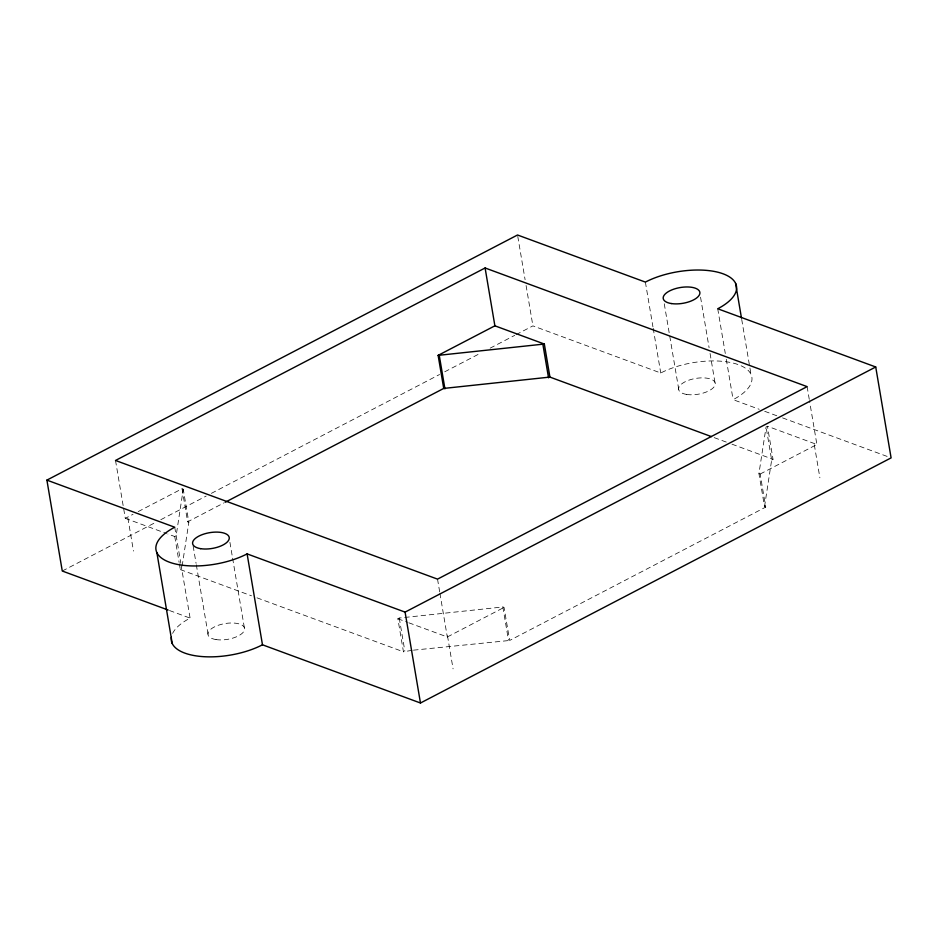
<?xml version="1.0" encoding="UTF-8"?>
<svg xmlns="http://www.w3.org/2000/svg" width="938" height="938" viewBox="0 0 938 938"><rect width="100%" height="100%" fill="white"/><g stroke="black" fill="none" stroke-linecap="round" stroke-linejoin="round"><path stroke-width="0.7" stroke-dasharray="4.69 3.52" d="M138.191 511.597L182.054 488.757L183.262 489.202L176.133 535.809L174.749 536.536L167.879 534.003M182.148 566.048L188.843 522.255L183.262 489.202M758.936 473.596L760.143 474.042L765.736 507.095L764.529 506.649L758.936 473.596L766.065 426.978L767.448 426.251L816.892 444.483L809.494 400.737M764.529 506.649L771.657 460.03L766.065 426.978M115.515 460.464L125.293 518.315L133.032 514.282M62.271 571.019L155.626 522.396M160.808 519.699L206.184 496.061M211.378 493.353L439.559 374.508M444.741 371.8L481.053 352.899M490.128 348.174L514.763 335.335M516.052 334.667L532.913 325.885L660.751 372.996A55.717 23.989 -9.6 0 1 738.452 364.694A55.717 23.989 -9.6 0 1 733.106 399.658L759.217 409.285M182.054 488.757L187.647 521.809L223.854 502.944M179.369 563.844L180.331 569.589L181.726 568.862M412.028 650.315L403.457 651.804L397.864 618.752L399.248 618.036L502.85 606.968L504.058 607.414L509.651 640.466L765.736 507.095M771.657 460.03L773.041 459.315L767.448 426.251M408.851 622.809L447.309 636.972L504.058 607.414M760.143 474.042L816.892 444.483M413.47 650.163L509.651 640.466M764.705 411.301L777.074 415.862M782.573 417.891L888.356 456.865M714.181 437.624L726.504 442.161M731.968 444.178L773.041 459.315M187.647 521.809L188.843 522.255M125.293 518.315L166.507 533.499M397.864 618.752L407.479 622.293M180.331 569.589L251.513 595.818M256.989 597.834L403.457 651.804M169.497 610.532L190.109 618.13A55.717 23.989 -9.6 0 0 172.615 633.385M807.114 386.632L809.26 399.33M814.301 444.753L819.894 477.805M741.712 319.436L750.986 374.262M717.734 308.766L725.297 353.497M726.282 359.266L733.106 399.658M700.545 297.182L709.093 347.681M710.066 353.45L714.944 382.305M664.268 303.783L678.913 390.349M645.379 282.092L652.942 326.823M653.188 328.265L660.751 372.996M517.776 236.435L525.104 279.712M526.077 285.492L532.913 325.885M502.85 606.968L508.443 640.021M447.485 635.812L453.077 668.864M437.53 579.133L439.676 591.831M439.91 593.238L447.309 636.972M399.248 618.036L404.841 651.089M229.916 542.305L232.354 556.738M232.601 558.18L244.314 627.44M193.146 546.022L196.077 563.339M196.323 564.782L208.271 635.483M174.738 527.226L180.835 563.292M180.987 564.559L190.109 618.13M174.749 536.536L179.123 562.401M127.885 518.034L133.477 551.087M686.675 394.441A18.572 7.996 -9.6 0 0 715.248 384.369A18.572 7.996 -9.6 0 0 688.867 380.171A18.572 7.996 -9.6 0 0 686.675 394.441M216.045 639.575A18.572 7.996 -9.6 0 0 244.607 629.504A18.572 7.996 -9.6 0 0 218.226 625.294A18.572 7.996 -9.6 0 0 216.045 639.575"/><path stroke-width="1.41" d="M168.125 610.017L62.271 571.019L46.9 480.115L517.53 234.992L645.379 282.092A55.717 23.989 -9.6 0 1 723.081 273.802A55.717 23.989 -9.6 0 1 717.734 308.766L875.729 366.981L891.1 457.885L420.47 703.008L262.476 644.793A55.717 23.989 -9.6 0 1 201.776 656.541A55.717 23.989 -9.6 0 1 171.349 637.324M485.098 267.975L115.515 460.464L437.53 579.133L807.114 386.632L485.098 267.975L494.889 325.814L544.333 344.035L549.926 377.088L711.438 436.616M549.926 377.088L443.721 388.426L438.128 355.373L494.889 325.814M225.143 502.276L443.721 388.426M438.128 355.373L544.333 344.035M46.9 480.115L174.738 527.226A55.717 23.989 -9.6 0 0 169.391 562.19A55.717 23.989 -9.6 0 0 247.104 553.889L405.087 612.115L875.729 366.981M735.603 283.37L741.466 317.994M542.95 344.762L548.542 377.815M439.336 355.819L444.929 388.871M405.087 612.115L420.47 703.008M247.104 553.889L262.476 644.793M156.869 552.623L172.24 643.527M200.673 548.671A18.572 7.996 -9.6 0 0 229.235 538.6A18.572 7.996 -9.6 0 0 202.854 534.402A18.572 7.996 -9.6 0 0 200.673 548.671M671.303 303.549A18.572 7.996 -9.6 0 0 699.865 293.477A18.572 7.996 -9.6 0 0 673.484 289.267A18.572 7.996 -9.6 0 0 671.303 303.549"/></g></svg>
